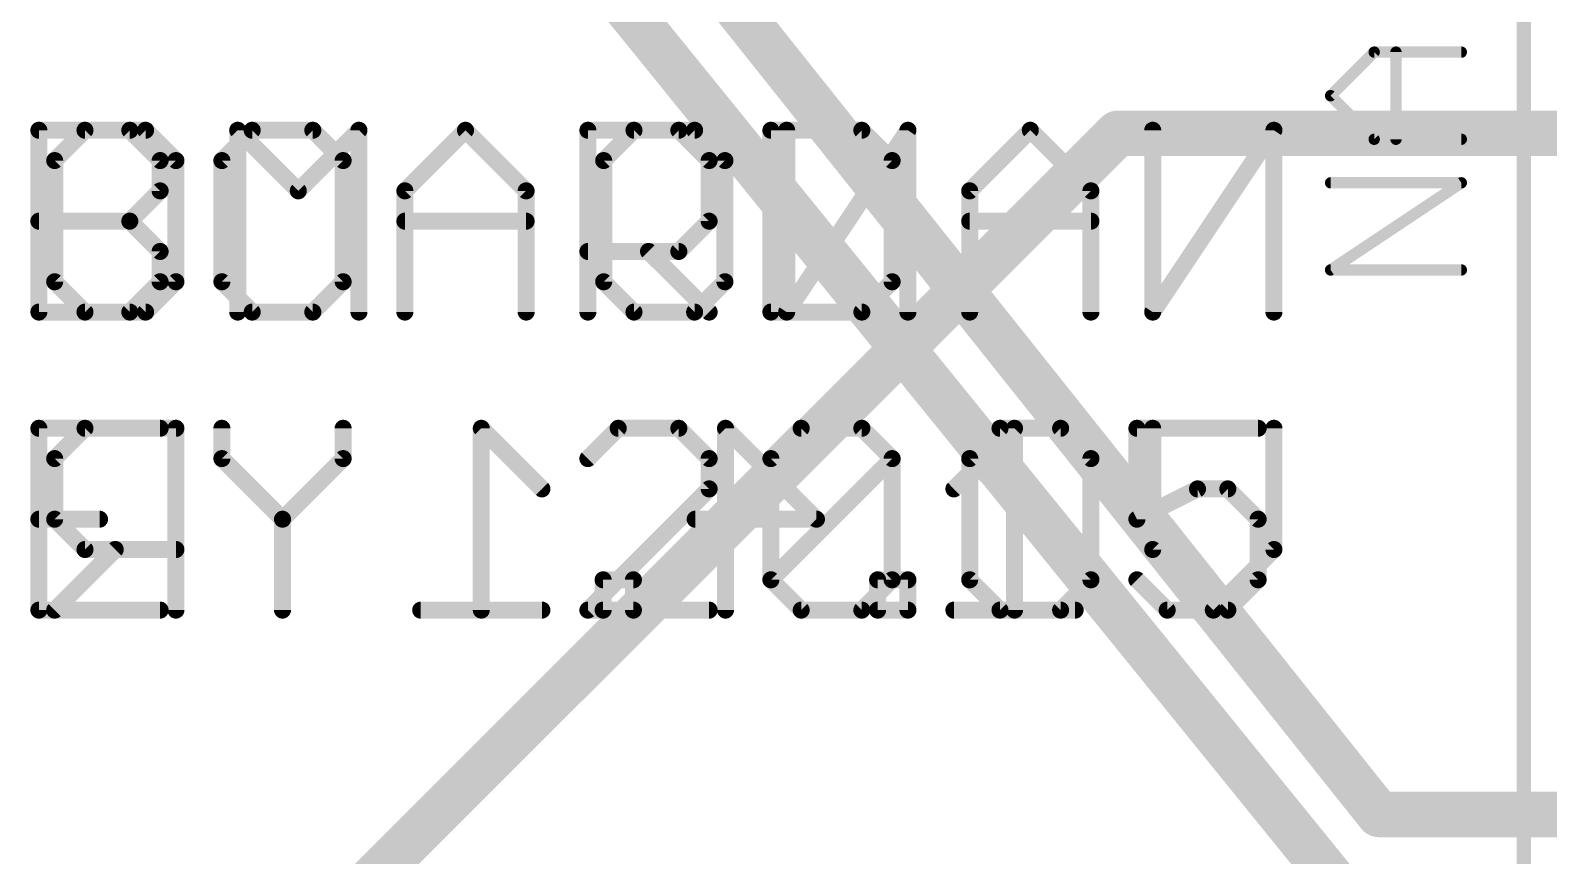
# Model space of a CAD drawing. Extents: x -3 to 97, y 0 to 38.
# Drawn here: x 30.71 to 44.29, y 11.85 to 19.23 of the extents above; entities that cross this region are included whole.
import ezdxf

# ---------------------------------------------------------------- set-up
doc = ezdxf.new("R2010")
doc.units = 0
for name, color, linetype in [('1', 14, 'CONTINUOUS'), ('16', 174, 'CONTINUOUS'), ('21', 251, 'CONTINUOUS'), ('25', 251, 'CONTINUOUS'), ('26', 251, 'CONTINUOUS')]:
    doc.layers.add(name, color=color, linetype=linetype)

msp = doc.modelspace()

# ---------------------------------------------------------------- linework, layer by layer
at = {"layer": '1', "const_width": 0.4064}
for points in [[(32.8168, 24.7142), (42.7736, 12.2174)], [(32.512, 23.7871), (43.815, 9.8425)], [(42.7736, 12.2174), (46.2026, 12.2174)]]:
    msp.add_lwpolyline(points, dxfattribs=at)
at = {"layer": '1', "const_width": 0.2032}
for points in [[(42.7736, 12.319, 1), (42.7736, 12.1158)], [(42.6941, 12.1541, 1), (42.8531, 12.2807)]]:
    msp.add_lwpolyline(points, format="xyb", dxfattribs=at)
at = {"layer": '16', "const_width": 0.4064}
for points in [[(40.4368, 18.3134), (33.1216, 10.9982)], [(52.6034, 18.3134), (40.4368, 18.3134)]]:
    msp.add_lwpolyline(points, dxfattribs=at)
at = {"layer": '16', "const_width": 0.2032}
for points in [[(40.4368, 18.415, 1), (40.4368, 18.2118)], [(40.5086, 18.2416, 1), (40.365, 18.3852)]]:
    msp.add_lwpolyline(points, format="xyb", dxfattribs=at)
at = {"layer": '21', "const_width": 0.127}
msp.add_lwpolyline([(44.069, 27.559), (44.069, 9.271)], dxfattribs=at)
at = {"layer": '25'}
for points, const_width in [([(42.3408, 18.6494), (42.7306, 19.0392)], 0.1016), ([(42.7306, 19.0392), (43.5102, 19.0392)], 0.1016), ([(42.9255, 18.2596), (42.9255, 19.0392)], 0.1016), ([(42.7306, 18.2596), (42.3408, 18.6494)], 0.1016), ([(30.7849, 16.7132), (30.7849, 18.3402)], 0.1524), ([(30.7849, 18.3402), (31.5984, 18.3402)], 0.1524), ([(31.5984, 18.3402), (31.8696, 18.069)], 0.1524), ([(32.6932, 18.3402), (32.4221, 18.069)], 0.1524), ([(33.2356, 18.3402), (32.6932, 18.3402)], 0.1524), ([(33.5067, 18.069), (33.2356, 18.3402)], 0.1524), ([(34.0592, 17.7979), (34.6016, 18.3402)], 0.1524), ([(34.6016, 18.3402), (35.1439, 17.7979)], 0.1524), ([(35.6964, 16.7132), (35.6964, 18.3402)], 0.1524), ([(35.6964, 18.3402), (36.5099, 18.3402)], 0.1524), ([(36.5099, 18.3402), (36.781, 18.069)], 0.1524), ([(37.3335, 18.3402), (37.3335, 16.7132)], 0.1524), ([(38.147, 18.3402), (37.3335, 18.3402)], 0.1524), ([(38.4182, 18.069), (38.147, 18.3402)], 0.1524), ([(43.5102, 18.2596), (42.7306, 18.2596)], 0.1016), ([(31.8696, 18.069), (31.8696, 17.7979)], 0.1524), ([(32.4221, 18.069), (32.4221, 16.9844)], 0.1524), ([(33.5067, 16.9844), (33.5067, 18.069)], 0.1524), ([(36.781, 18.069), (36.781, 17.5267)], 0.1524), ([(38.4182, 16.9844), (38.4182, 18.069)], 0.1524), ([(31.8696, 17.7979), (31.5984, 17.5267)], 0.1524), ([(34.0592, 16.7132), (34.0592, 17.7979)], 0.1524), ([(35.1439, 17.7979), (35.1439, 16.7132)], 0.1524), ([(42.3408, 17.0902), (43.5102, 17.8698)], 0.1016), ([(43.5102, 17.8698), (42.3408, 17.8698)], 0.1016), ([(30.7849, 17.5267), (31.5984, 17.5267)], 0.1524), ([(31.5984, 17.5267), (31.8696, 17.2555)], 0.1524), ([(34.0592, 17.5267), (35.1439, 17.5267)], 0.1524), ([(36.781, 17.5267), (36.5099, 17.2555)], 0.1524), ([(31.8696, 17.2555), (31.8696, 16.9844)], 0.1524), ([(36.5099, 17.2555), (35.6964, 17.2555)], 0.1524), ([(36.2387, 17.2555), (36.781, 16.7132)], 0.1524), ([(43.5102, 17.0902), (42.3408, 17.0902)], 0.1016), ([(31.8696, 16.9844), (31.5984, 16.7132)], 0.1524), ([(32.4221, 16.9844), (32.6932, 16.7132)], 0.1524), ([(33.2356, 16.7132), (33.5067, 16.9844)], 0.1524), ([(38.147, 16.7132), (38.4182, 16.9844)], 0.1524), ([(31.5984, 16.7132), (30.7849, 16.7132)], 0.1524), ([(32.6932, 16.7132), (33.2356, 16.7132)], 0.1524), ([(37.3335, 16.7132), (38.147, 16.7132)], 0.1524), ([(31.8696, 15.6732), (30.7849, 15.6732)], 0.1524), ([(30.7849, 15.6732), (30.7849, 14.0462)], 0.1524), ([(32.4221, 15.6732), (32.4221, 15.402)], 0.1524), ([(33.5067, 15.402), (33.5067, 15.6732)], 0.1524), ([(35.9676, 15.6732), (35.6964, 15.402)], 0.1524), ([(36.5099, 15.6732), (35.9676, 15.6732)], 0.1524), ([(36.781, 15.402), (36.5099, 15.6732)], 0.1524), ([(37.3335, 15.402), (37.6047, 15.6732)], 0.1524), ([(37.6047, 15.6732), (38.147, 15.6732)], 0.1524), ([(38.147, 15.6732), (38.4182, 15.402)], 0.1524), ([(38.9707, 15.1309), (39.513, 15.6732)], 0.1524), ([(39.513, 15.6732), (39.513, 14.0462)], 0.1524), ([(41.6925, 15.6732), (40.6079, 15.6732)], 0.1524), ([(40.6079, 15.6732), (40.6079, 14.8597)], 0.1524), ([(32.4221, 15.402), (32.9644, 14.8597)], 0.1524), ([(32.9644, 14.8597), (33.5067, 15.402)], 0.1524), ([(36.781, 15.1309), (36.781, 15.402)], 0.1524), ([(37.3335, 14.3174), (37.3335, 15.402)], 0.1524), ([(37.3335, 14.3174), (38.4182, 15.402)], 0.1524), ([(38.4182, 15.402), (38.4182, 14.3174)], 0.1524), ([(35.6964, 14.0462), (36.781, 15.1309)], 0.1524), ([(40.6079, 14.8597), (41.1502, 15.1309)], 0.1524), ([(41.1502, 15.1309), (41.4214, 15.1309)], 0.1524), ([(41.4214, 15.1309), (41.6925, 14.8597)], 0.1524), ([(30.7849, 14.8597), (31.3272, 14.8597)], 0.1524), ([(32.9644, 14.8597), (32.9644, 14.0462)], 0.1524), ([(41.6925, 14.8597), (41.6925, 14.3174)], 0.1524), ([(37.6047, 14.0462), (37.3335, 14.3174)], 0.1524), ([(38.4182, 14.3174), (38.147, 14.0462)], 0.1524), ([(40.879, 14.0462), (40.6079, 14.3174)], 0.1524), ([(41.6925, 14.3174), (41.4214, 14.0462)], 0.1524), ([(30.7849, 14.0462), (31.8696, 14.0462)], 0.1524), ([(36.781, 14.0462), (35.6964, 14.0462)], 0.1524), ([(38.147, 14.0462), (37.6047, 14.0462)], 0.1524), ([(38.9707, 14.0462), (40.0554, 14.0462)], 0.1524), ([(41.4214, 14.0462), (40.879, 14.0462)], 0.1524)]:
    msp.add_lwpolyline(points, dxfattribs=dict(at, const_width=const_width))
for points, const_width in [([(42.7306, 19.0646, 1), (42.7306, 19.0138)], 0.0508), ([(42.7486, 19.0212, 1), (42.7126, 19.0572)], 0.0508), ([(42.9509, 19.0392, 1), (42.9001, 19.0392)], 0.0508), ([(43.5102, 19.0138, 1), (43.5102, 19.0646)], 0.0508), ([(42.3588, 18.6674, 1), (42.3228, 18.6314)], 0.0508), ([(42.3228, 18.6674, 1), (42.3588, 18.6314)], 0.0508), ([(30.823, 18.3402, 1), (30.7468, 18.3402)], 0.0762), ([(30.7849, 18.3783, 1), (30.7849, 18.3021)], 0.0762), ([(31.6254, 18.3671, 1), (31.5715, 18.3132)], 0.0762), ([(31.5984, 18.3021, 1), (31.5984, 18.3783)], 0.0762), ([(32.6932, 18.3783, 1), (32.6932, 18.3021)], 0.0762), ([(32.7202, 18.3132, 1), (32.6663, 18.3671)], 0.0762), ([(33.2625, 18.3671, 1), (33.2086, 18.3132)], 0.0762), ([(33.2356, 18.3021, 1), (33.2356, 18.3783)], 0.0762), ([(34.6285, 18.3671, 1), (34.5746, 18.3132)], 0.0762), ([(34.6285, 18.3132, 1), (34.5746, 18.3671)], 0.0762), ([(35.7345, 18.3402, 1), (35.6583, 18.3402)], 0.0762), ([(35.6964, 18.3783, 1), (35.6964, 18.3021)], 0.0762), ([(36.5368, 18.3671, 1), (36.4829, 18.3132)], 0.0762), ([(36.5099, 18.3021, 1), (36.5099, 18.3783)], 0.0762), ([(37.3716, 18.3402, 1), (37.2954, 18.3402)], 0.0762), ([(37.3335, 18.3783, 1), (37.3335, 18.3021)], 0.0762), ([(38.174, 18.3671, 1), (38.1201, 18.3132)], 0.0762), ([(38.147, 18.3021, 1), (38.147, 18.3783)], 0.0762), ([(42.7306, 18.285, 1), (42.7306, 18.2342)], 0.0508), ([(42.7126, 18.2416, 1), (42.7486, 18.2776)], 0.0508), ([(42.9001, 18.2596, 1), (42.9509, 18.2596)], 0.0508), ([(43.5102, 18.2342, 1), (43.5102, 18.285)], 0.0508), ([(31.9077, 18.069, 1), (31.8315, 18.069)], 0.0762), ([(31.8426, 18.0421, 1), (31.8965, 18.096)], 0.0762), ([(32.3951, 18.096, 1), (32.449, 18.0421)], 0.0762), ([(32.4602, 18.069, 1), (32.384, 18.069)], 0.0762), ([(33.5448, 18.069, 1), (33.4686, 18.069)], 0.0762), ([(33.4798, 18.0421, 1), (33.5337, 18.096)], 0.0762), ([(36.8191, 18.069, 1), (36.7429, 18.069)], 0.0762), ([(36.7541, 18.0421, 1), (36.808, 18.096)], 0.0762), ([(38.4563, 18.069, 1), (38.3801, 18.069)], 0.0762), ([(38.3913, 18.0421, 1), (38.4451, 18.096)], 0.0762), ([(31.8315, 17.7979, 1), (31.9077, 17.7979)], 0.0762), ([(31.8965, 17.7709, 1), (31.8426, 17.8248)], 0.0762), ([(34.0973, 17.7979, 1), (34.0211, 17.7979)], 0.0762), ([(34.0323, 17.8248, 1), (34.0862, 17.7709)], 0.0762), ([(35.182, 17.7979, 1), (35.1058, 17.7979)], 0.0762), ([(35.1169, 17.7709, 1), (35.1708, 17.8248)], 0.0762), ([(42.3408, 17.8952, 1), (42.3408, 17.8444)], 0.0508), ([(43.5243, 17.8487, 1), (43.4961, 17.8909)], 0.0508), ([(43.5102, 17.8444, 1), (43.5102, 17.8952)], 0.0508), ([(30.7849, 17.5648, 1), (30.7849, 17.4886)], 0.0762), ([(31.6254, 17.5536, 1), (31.5715, 17.4998)], 0.0762), ([(31.5715, 17.5536, 1), (31.6254, 17.4998)], 0.0762), ([(31.5984, 17.4886, 1), (31.5984, 17.5648)], 0.0762), ([(34.0592, 17.5648, 1), (34.0592, 17.4886)], 0.0762), ([(35.1439, 17.4886, 1), (35.1439, 17.5648)], 0.0762), ([(36.7429, 17.5267, 1), (36.8191, 17.5267)], 0.0762), ([(36.808, 17.4998, 1), (36.7541, 17.5536)], 0.0762), ([(31.9077, 17.2555, 1), (31.8315, 17.2555)], 0.0762), ([(31.8426, 17.2286, 1), (31.8965, 17.2825)], 0.0762), ([(35.6964, 17.2936, 1), (35.6964, 17.2174)], 0.0762), ([(36.2657, 17.2825, 1), (36.2118, 17.2286)], 0.0762), ([(36.4829, 17.2825, 1), (36.5368, 17.2286)], 0.0762), ([(36.5099, 17.2174, 1), (36.5099, 17.2936)], 0.0762), ([(42.3408, 17.1156, 1), (42.3408, 17.0648)], 0.0508), ([(42.3267, 17.1113, 1), (42.3549, 17.0691)], 0.0508), ([(43.5102, 17.0648, 1), (43.5102, 17.1156)], 0.0508), ([(31.8315, 16.9844, 1), (31.9077, 16.9844)], 0.0762), ([(31.8965, 16.9574, 1), (31.8426, 17.0113)], 0.0762), ([(32.449, 17.0113, 1), (32.3951, 16.9574)], 0.0762), ([(32.384, 16.9844, 1), (32.4602, 16.9844)], 0.0762), ([(33.4686, 16.9844, 1), (33.5448, 16.9844)], 0.0762), ([(33.5337, 16.9574, 1), (33.4798, 17.0113)], 0.0762), ([(38.3801, 16.9844, 1), (38.4563, 16.9844)], 0.0762), ([(38.4451, 16.9574, 1), (38.3913, 17.0113)], 0.0762), ([(30.7849, 16.7513, 1), (30.7849, 16.6751)], 0.0762), ([(30.7468, 16.7132, 1), (30.823, 16.7132)], 0.0762), ([(31.5715, 16.7401, 1), (31.6254, 16.6863)], 0.0762), ([(31.5984, 16.6751, 1), (31.5984, 16.7513)], 0.0762), ([(32.6932, 16.7513, 1), (32.6932, 16.6751)], 0.0762), ([(32.6663, 16.6863, 1), (32.7202, 16.7401)], 0.0762), ([(33.2086, 16.7401, 1), (33.2625, 16.6863)], 0.0762), ([(33.2356, 16.6751, 1), (33.2356, 16.7513)], 0.0762), ([(34.0211, 16.7132, 1), (34.0973, 16.7132)], 0.0762), ([(35.1058, 16.7132, 1), (35.182, 16.7132)], 0.0762), ([(35.6583, 16.7132, 1), (35.7345, 16.7132)], 0.0762), ([(36.7541, 16.6863, 1), (36.808, 16.7401)], 0.0762), ([(37.3335, 16.7513, 1), (37.3335, 16.6751)], 0.0762), ([(37.2954, 16.7132, 1), (37.3716, 16.7132)], 0.0762), ([(38.1201, 16.7401, 1), (38.174, 16.6863)], 0.0762), ([(38.147, 16.6751, 1), (38.147, 16.7513)], 0.0762), ([(30.7849, 15.7113, 1), (30.7849, 15.6351)], 0.0762), ([(30.823, 15.6732, 1), (30.7468, 15.6732)], 0.0762), ([(31.8696, 15.6351, 1), (31.8696, 15.7113)], 0.0762), ([(32.4602, 15.6732, 1), (32.384, 15.6732)], 0.0762), ([(33.5448, 15.6732, 1), (33.4686, 15.6732)], 0.0762), ([(35.9676, 15.7113, 1), (35.9676, 15.6351)], 0.0762), ([(35.9945, 15.6462, 1), (35.9406, 15.7001)], 0.0762), ([(36.5368, 15.7001, 1), (36.4829, 15.6462)], 0.0762), ([(36.5099, 15.6351, 1), (36.5099, 15.7113)], 0.0762), ([(37.6047, 15.7113, 1), (37.6047, 15.6351)], 0.0762), ([(37.6316, 15.6462, 1), (37.5778, 15.7001)], 0.0762), ([(38.174, 15.7001, 1), (38.1201, 15.6462)], 0.0762), ([(38.147, 15.6351, 1), (38.147, 15.7113)], 0.0762), ([(39.5511, 15.6732, 1), (39.4749, 15.6732)], 0.0762), ([(39.54, 15.6462, 1), (39.4861, 15.7001)], 0.0762), ([(40.6079, 15.7113, 1), (40.6079, 15.6351)], 0.0762), ([(40.646, 15.6732, 1), (40.5698, 15.6732)], 0.0762), ([(41.6925, 15.6351, 1), (41.6925, 15.7113)], 0.0762), ([(32.449, 15.429, 1), (32.3951, 15.3751)], 0.0762), ([(32.384, 15.402, 1), (32.4602, 15.402)], 0.0762), ([(33.4686, 15.402, 1), (33.5448, 15.402)], 0.0762), ([(33.5337, 15.3751, 1), (33.4798, 15.429)], 0.0762), ([(35.6694, 15.429, 1), (35.7233, 15.3751)], 0.0762), ([(36.8191, 15.402, 1), (36.7429, 15.402)], 0.0762), ([(36.7541, 15.3751, 1), (36.808, 15.429)], 0.0762), ([(37.3716, 15.402, 1), (37.2954, 15.402)], 0.0762), ([(37.3066, 15.429, 1), (37.3605, 15.3751)], 0.0762), ([(38.4563, 15.402, 1), (38.3801, 15.402)], 0.0762), ([(38.4451, 15.3751, 1), (38.3913, 15.429)], 0.0762), ([(38.3913, 15.3751, 1), (38.4451, 15.429)], 0.0762), ([(36.7429, 15.1309, 1), (36.8191, 15.1309)], 0.0762), ([(36.808, 15.1039, 1), (36.7541, 15.1578)], 0.0762), ([(38.9438, 15.1578, 1), (38.9976, 15.1039)], 0.0762), ([(41.1502, 15.169, 1), (41.1502, 15.0928)], 0.0762), ([(41.1672, 15.0968, 1), (41.1331, 15.1649)], 0.0762), ([(41.4483, 15.1578, 1), (41.3944, 15.1039)], 0.0762), ([(41.4214, 15.0928, 1), (41.4214, 15.169)], 0.0762), ([(30.7849, 14.8978, 1), (30.7849, 14.8216)], 0.0762), ([(31.3272, 14.8216, 1), (31.3272, 14.8978)], 0.0762), ([(33.0025, 14.8597, 1), (32.9263, 14.8597)], 0.0762), ([(32.9375, 14.8866, 1), (32.9913, 14.8328)], 0.0762), ([(32.9375, 14.8328, 1), (32.9913, 14.8866)], 0.0762), ([(40.5908, 14.8938, 1), (40.6249, 14.8256)], 0.0762), ([(40.5698, 14.8597, 1), (40.646, 14.8597)], 0.0762), ([(41.7306, 14.8597, 1), (41.6544, 14.8597)], 0.0762), ([(41.6656, 14.8328, 1), (41.7195, 14.8866)], 0.0762), ([(37.3605, 14.3443, 1), (37.3066, 14.2904)], 0.0762), ([(37.3066, 14.3443, 1), (37.3605, 14.2904)], 0.0762), ([(37.2954, 14.3174, 1), (37.3716, 14.3174)], 0.0762), ([(38.3801, 14.3174, 1), (38.4563, 14.3174)], 0.0762), ([(38.4451, 14.2904, 1), (38.3913, 14.3443)], 0.0762), ([(40.6348, 14.3443, 1), (40.5809, 14.2904)], 0.0762), ([(41.6544, 14.3174, 1), (41.7306, 14.3174)], 0.0762), ([(41.7195, 14.2904, 1), (41.6656, 14.3443)], 0.0762), ([(30.7849, 14.0843, 1), (30.7849, 14.0081)], 0.0762), ([(30.7468, 14.0462, 1), (30.823, 14.0462)], 0.0762), ([(31.8696, 14.0081, 1), (31.8696, 14.0843)], 0.0762), ([(32.9263, 14.0462, 1), (33.0025, 14.0462)], 0.0762), ([(35.6964, 14.0843, 1), (35.6964, 14.0081)], 0.0762), ([(35.6694, 14.0731, 1), (35.7233, 14.0193)], 0.0762), ([(36.781, 14.0081, 1), (36.781, 14.0843)], 0.0762), ([(37.6047, 14.0843, 1), (37.6047, 14.0081)], 0.0762), ([(37.5778, 14.0193, 1), (37.6316, 14.0731)], 0.0762), ([(38.1201, 14.0731, 1), (38.174, 14.0193)], 0.0762), ([(38.147, 14.0081, 1), (38.147, 14.0843)], 0.0762), ([(38.9707, 14.0843, 1), (38.9707, 14.0081)], 0.0762), ([(39.4749, 14.0462, 1), (39.5511, 14.0462)], 0.0762), ([(40.0554, 14.0081, 1), (40.0554, 14.0843)], 0.0762), ([(40.879, 14.0843, 1), (40.879, 14.0081)], 0.0762), ([(40.8521, 14.0193, 1), (40.906, 14.0731)], 0.0762), ([(41.3944, 14.0731, 1), (41.4483, 14.0193)], 0.0762), ([(41.4214, 14.0081, 1), (41.4214, 14.0843)], 0.0762)]:
    msp.add_lwpolyline(points, format="xyb", dxfattribs=dict(at, const_width=const_width))
at = {"layer": '26', "const_width": 0.1524}
for points in [[(30.9262, 18.069), (31.1974, 18.3402)], [(31.1974, 18.3402), (31.7397, 18.3402)], [(31.7397, 18.3402), (32.0109, 18.069)], [(33.1057, 17.7979), (32.5634, 18.3402)], [(32.5634, 18.3402), (32.5634, 16.7132)], [(33.648, 18.3402), (33.1057, 17.7979)], [(33.648, 16.7132), (33.648, 18.3402)], [(35.8377, 18.069), (36.1088, 18.3402)], [(36.1088, 18.3402), (36.6512, 18.3402)], [(36.6512, 18.3402), (36.9223, 18.069)], [(38.5595, 18.3402), (37.4748, 16.7132)], [(37.4748, 16.7132), (37.4748, 18.3402)], [(38.5595, 16.7132), (38.5595, 18.3402)], [(39.6543, 18.3402), (39.112, 17.7979)], [(40.1966, 17.7979), (39.6543, 18.3402)], [(41.8338, 18.3402), (40.7491, 16.7132)], [(40.7491, 16.7132), (40.7491, 18.3402)], [(41.8338, 16.7132), (41.8338, 18.3402)], [(30.9262, 16.9844), (30.9262, 18.069)], [(32.0109, 18.069), (32.0109, 16.9844)], [(35.8377, 16.9844), (35.8377, 18.069)], [(36.9223, 18.069), (36.9223, 16.9844)], [(39.112, 17.7979), (39.112, 16.7132)], [(40.1966, 16.7132), (40.1966, 17.7979)], [(40.1966, 17.5267), (39.112, 17.5267)], [(31.1974, 16.7132), (30.9262, 16.9844)], [(32.0109, 16.9844), (31.7397, 16.7132)], [(36.1088, 16.7132), (35.8377, 16.9844)], [(36.9223, 16.9844), (36.6512, 16.7132)], [(31.7397, 16.7132), (31.1974, 16.7132)], [(36.6512, 16.7132), (36.1088, 16.7132)], [(31.1974, 15.6732), (30.9262, 15.402)], [(32.0109, 15.6732), (31.1974, 15.6732)], [(32.0109, 14.0462), (32.0109, 15.6732)], [(35.2852, 15.1309), (34.7428, 15.6732)], [(34.7428, 15.6732), (34.7428, 14.0462)], [(36.9274, 14.0462), (36.9274, 15.6732)], [(36.9274, 15.6732), (37.7409, 14.8597)], [(39.3832, 15.6732), (39.112, 15.402)], [(39.9255, 15.6732), (39.3832, 15.6732)], [(40.1966, 15.402), (39.9255, 15.6732)], [(40.7491, 14.5885), (40.7491, 15.6732)], [(41.8338, 15.6732), (41.8338, 14.5885)], [(30.9262, 15.402), (30.9262, 14.8597)], [(39.112, 15.402), (39.112, 14.3174)], [(40.1966, 14.3174), (39.112, 15.402)], [(40.1966, 14.3174), (40.1966, 15.402)], [(30.9262, 14.8597), (31.1974, 14.5885)], [(37.7409, 14.8597), (36.6562, 14.8597)], [(31.4685, 14.5885), (30.9262, 14.0462)], [(31.1974, 14.5885), (32.0109, 14.5885)], [(41.2915, 14.0462), (40.7491, 14.5885)], [(41.8338, 14.5885), (41.2915, 14.0462)], [(36.1038, 14.3174), (35.8326, 14.3174)], [(35.8326, 14.3174), (35.8326, 14.0462)], [(36.1038, 14.0462), (36.1038, 14.3174)], [(38.5595, 14.3174), (38.2883, 14.3174)], [(38.2883, 14.3174), (38.2883, 14.0462)], [(38.5595, 14.0462), (38.5595, 14.3174)], [(39.112, 14.3174), (39.3832, 14.0462)], [(39.9255, 14.0462), (40.1966, 14.3174)], [(35.2852, 14.0462), (34.2005, 14.0462)], [(35.8326, 14.0462), (36.1038, 14.0462)], [(38.2883, 14.0462), (38.5595, 14.0462)], [(39.3832, 14.0462), (39.9255, 14.0462)]]:
    msp.add_lwpolyline(points, dxfattribs=at)
at = {"layer": '26', "const_width": 0.0762}
for points in [[(31.1974, 18.3783, 1), (31.1974, 18.3021)], [(31.2243, 18.3132, 1), (31.1704, 18.3671)], [(31.7666, 18.3671, 1), (31.7128, 18.3132)], [(31.7397, 18.3021, 1), (31.7397, 18.3783)], [(32.5903, 18.3671, 1), (32.5364, 18.3132)], [(32.6015, 18.3402, 1), (32.5253, 18.3402)], [(33.6861, 18.3402, 1), (33.6099, 18.3402)], [(33.675, 18.3132, 1), (33.6211, 18.3671)], [(36.1088, 18.3783, 1), (36.1088, 18.3021)], [(36.1358, 18.3132, 1), (36.0819, 18.3671)], [(36.6781, 18.3671, 1), (36.6242, 18.3132)], [(36.6512, 18.3021, 1), (36.6512, 18.3783)], [(37.5129, 18.3402, 1), (37.4367, 18.3402)], [(38.5976, 18.3402, 1), (38.5214, 18.3402)], [(38.5912, 18.3191, 1), (38.5278, 18.3613)], [(39.6813, 18.3671, 1), (39.6274, 18.3132)], [(39.6813, 18.3132, 1), (39.6274, 18.3671)], [(40.7872, 18.3402, 1), (40.711, 18.3402)], [(41.8719, 18.3402, 1), (41.7957, 18.3402)], [(41.8655, 18.3191, 1), (41.8021, 18.3613)], [(30.9643, 18.069, 1), (30.8881, 18.069)], [(30.8993, 18.096, 1), (30.9531, 18.0421)], [(32.049, 18.069, 1), (31.9728, 18.069)], [(31.9839, 18.0421, 1), (32.0378, 18.096)], [(35.8107, 18.096, 1), (35.8646, 18.0421)], [(35.8758, 18.069, 1), (35.7996, 18.069)], [(36.9604, 18.069, 1), (36.8842, 18.069)], [(36.8954, 18.0421, 1), (36.9493, 18.096)], [(33.0787, 17.8248, 1), (33.1326, 17.7709)], [(33.0787, 17.7709, 1), (33.1326, 17.8248)], [(39.085, 17.8248, 1), (39.1389, 17.7709)], [(39.1501, 17.7979, 1), (39.0739, 17.7979)], [(40.2347, 17.7979, 1), (40.1585, 17.7979)], [(40.1697, 17.7709, 1), (40.2236, 17.8248)], [(39.112, 17.5648, 1), (39.112, 17.4886)], [(40.1966, 17.4886, 1), (40.1966, 17.5648)], [(30.9531, 17.0113, 1), (30.8993, 16.9574)], [(30.8881, 16.9844, 1), (30.9643, 16.9844)], [(31.9728, 16.9844, 1), (32.049, 16.9844)], [(32.0378, 16.9574, 1), (31.9839, 17.0113)], [(35.8646, 17.0113, 1), (35.8107, 16.9574)], [(35.7996, 16.9844, 1), (35.8758, 16.9844)], [(36.8842, 16.9844, 1), (36.9604, 16.9844)], [(36.9493, 16.9574, 1), (36.8954, 17.0113)], [(31.1974, 16.7513, 1), (31.1974, 16.6751)], [(31.1704, 16.6863, 1), (31.2243, 16.7401)], [(31.7128, 16.7401, 1), (31.7666, 16.6863)], [(31.7397, 16.6751, 1), (31.7397, 16.7513)], [(32.5253, 16.7132, 1), (32.6015, 16.7132)], [(33.6099, 16.7132, 1), (33.6861, 16.7132)], [(36.1088, 16.7513, 1), (36.1088, 16.6751)], [(36.0819, 16.6863, 1), (36.1358, 16.7401)], [(36.6242, 16.7401, 1), (36.6781, 16.6863)], [(36.6512, 16.6751, 1), (36.6512, 16.7513)], [(37.4431, 16.7343, 1), (37.5065, 16.6921)], [(37.4367, 16.7132, 1), (37.5129, 16.7132)], [(38.5214, 16.7132, 1), (38.5976, 16.7132)], [(39.0739, 16.7132, 1), (39.1501, 16.7132)], [(40.1585, 16.7132, 1), (40.2347, 16.7132)], [(40.7174, 16.7343, 1), (40.7808, 16.6921)], [(40.711, 16.7132, 1), (40.7872, 16.7132)], [(41.7957, 16.7132, 1), (41.8719, 16.7132)], [(31.1974, 15.7113, 1), (31.1974, 15.6351)], [(31.2243, 15.6462, 1), (31.1704, 15.7001)], [(32.049, 15.6732, 1), (31.9728, 15.6732)], [(32.0109, 15.6351, 1), (32.0109, 15.7113)], [(34.7698, 15.7001, 1), (34.7159, 15.6462)], [(34.7809, 15.6732, 1), (34.7047, 15.6732)], [(36.9655, 15.6732, 1), (36.8893, 15.6732)], [(36.9544, 15.7001, 1), (36.9005, 15.6462)], [(39.3832, 15.7113, 1), (39.3832, 15.6351)], [(39.4101, 15.6462, 1), (39.3562, 15.7001)], [(39.9524, 15.7001, 1), (39.8985, 15.6462)], [(39.9255, 15.6351, 1), (39.9255, 15.7113)], [(40.7872, 15.6732, 1), (40.711, 15.6732)], [(41.8719, 15.6732, 1), (41.7957, 15.6732)], [(30.9643, 15.402, 1), (30.8881, 15.402)], [(30.8993, 15.429, 1), (30.9531, 15.3751)], [(39.1389, 15.429, 1), (39.085, 15.3751)], [(39.085, 15.429, 1), (39.1389, 15.3751)], [(39.1501, 15.402, 1), (39.0739, 15.402)], [(40.2347, 15.402, 1), (40.1585, 15.402)], [(40.1697, 15.3751, 1), (40.2236, 15.429)], [(35.2582, 15.1039, 1), (35.3121, 15.1578)], [(30.8881, 14.8597, 1), (30.9643, 14.8597)], [(30.9531, 14.8866, 1), (30.8993, 14.8328)], [(36.6562, 14.8978, 1), (36.6562, 14.8216)], [(37.714, 14.8328, 1), (37.7679, 14.8866)], [(37.7409, 14.8216, 1), (37.7409, 14.8978)], [(31.1974, 14.6266, 1), (31.1974, 14.5504)], [(31.1704, 14.5616, 1), (31.2243, 14.6155)], [(31.4955, 14.5616, 1), (31.4416, 14.6155)], [(32.0109, 14.5504, 1), (32.0109, 14.6266)], [(40.7761, 14.6155, 1), (40.7222, 14.5616)], [(40.711, 14.5885, 1), (40.7872, 14.5885)], [(41.7957, 14.5885, 1), (41.8719, 14.5885)], [(41.8607, 14.5616, 1), (41.8069, 14.6155)], [(35.8326, 14.3555, 1), (35.8326, 14.2793)], [(35.8707, 14.3174, 1), (35.7945, 14.3174)], [(36.1419, 14.3174, 1), (36.0657, 14.3174)], [(36.1038, 14.2793, 1), (36.1038, 14.3555)], [(38.2883, 14.3555, 1), (38.2883, 14.2793)], [(38.3264, 14.3174, 1), (38.2502, 14.3174)], [(38.5976, 14.3174, 1), (38.5214, 14.3174)], [(38.5595, 14.2793, 1), (38.5595, 14.3555)], [(39.1389, 14.3443, 1), (39.085, 14.2904)], [(39.0739, 14.3174, 1), (39.1501, 14.3174)], [(40.1585, 14.3174, 1), (40.2347, 14.3174)], [(40.2236, 14.2904, 1), (40.1697, 14.3443)], [(40.1697, 14.2904, 1), (40.2236, 14.3443)], [(30.8993, 14.0731, 1), (30.9531, 14.0193)], [(31.9728, 14.0462, 1), (32.049, 14.0462)], [(34.2005, 14.0843, 1), (34.2005, 14.0081)], [(34.7047, 14.0462, 1), (34.7809, 14.0462)], [(35.2852, 14.0081, 1), (35.2852, 14.0843)], [(35.8326, 14.0843, 1), (35.8326, 14.0081)], [(35.7945, 14.0462, 1), (35.8707, 14.0462)], [(36.0657, 14.0462, 1), (36.1419, 14.0462)], [(36.1038, 14.0081, 1), (36.1038, 14.0843)], [(36.8893, 14.0462, 1), (36.9655, 14.0462)], [(38.2883, 14.0843, 1), (38.2883, 14.0081)], [(38.2502, 14.0462, 1), (38.3264, 14.0462)], [(38.5214, 14.0462, 1), (38.5976, 14.0462)], [(38.5595, 14.0081, 1), (38.5595, 14.0843)], [(39.3832, 14.0843, 1), (39.3832, 14.0081)], [(39.3562, 14.0193, 1), (39.4101, 14.0731)], [(39.8985, 14.0731, 1), (39.9524, 14.0193)], [(39.9255, 14.0081, 1), (39.9255, 14.0843)], [(41.2645, 14.0731, 1), (41.3184, 14.0193)], [(41.2645, 14.0193, 1), (41.3184, 14.0731)]]:
    msp.add_lwpolyline(points, format="xyb", dxfattribs=at)

doc.saveas('drawing.dxf')
